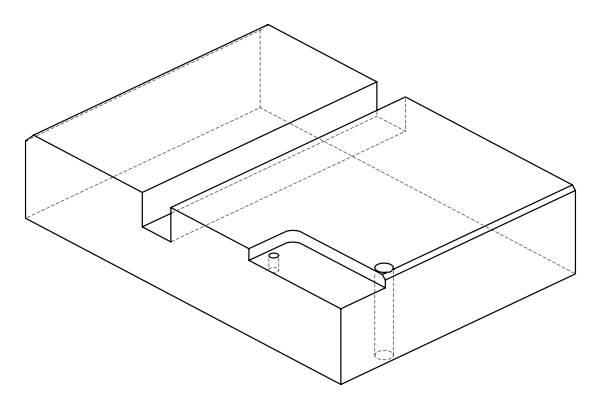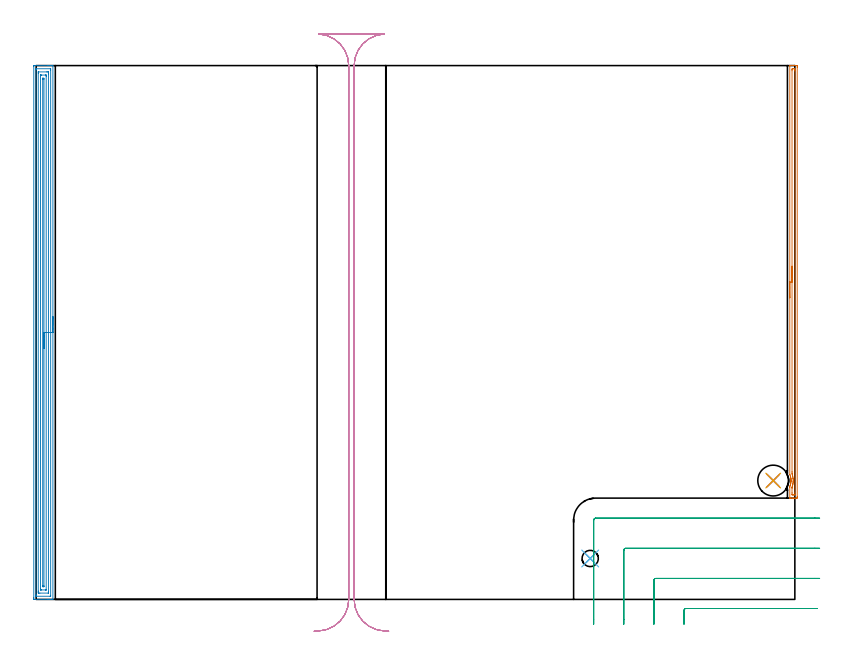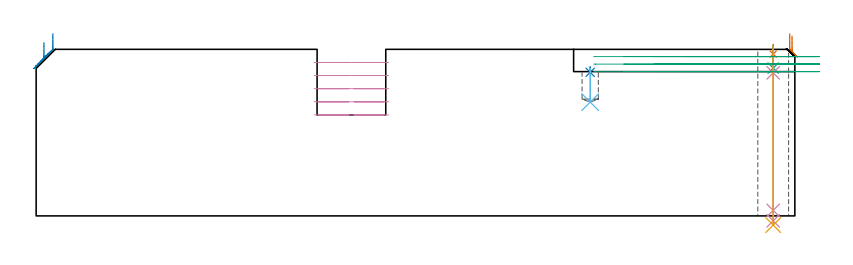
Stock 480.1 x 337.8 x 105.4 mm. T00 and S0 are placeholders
(PLAN: 10 operations, 7 tool changes, 32 min)
(1 SPOT_DRILL | STEP1HOLE | NXT0321_9005460120000 | 0.05 min | 182 mm3)
(2 SPOT_DRILL_1 | STEP1POCKET | NXT0321_9005460120000 | 0.03 min | 1482 mm3)
(3 DRILL_BLIND_HOLE_INTO_CENTER | STEP1HOLE | UGT0301_198 | 0.06 min | 397 mm3)
(4 GUN_DRILL_THROUGH_HOLE | STEP1HOLE | UGT0307_003 | 0.53 min | 3607 mm3)
(5 SPADE_DRILL_TO_ENLARGE_THROUGH_HOLE | STEP1HOLE | UGT0306_010 | 0.45 min | 27225 mm3)
(6 DRILL_BLIND_HOLE_INTO_CENTER_1 | STEP1POCKET | NXT0301_074 | 0.09 min | 1558 mm3)
(7 AREA_MILL | FG_CHAMFER_SURFACE | UGT0205_001 | 4.56 min | 3060 mm3)
(8 AREA_MILL_1 | FG_CHAMFER_SURFACE_1 | UGT0205_001 | 13.71 min | 24726 mm3)
(9 MILL_CORNER_NOTCH_RECTANGULAR | CORNER_NOTCH_RECTANGULAR | UGT0201_109 | Follow Part, ap 6.35, ae 75% | 3.97 min | 124366 mm3)
(10 MILL_RECTANGULAR_SLOT | SLOT_RECTANGULAR | UGT0201_019 | Follow Part, ap 10, ae 75% | 8.53 min | 608766 mm3)
(TOOL NXT0321_9005460120000 | NC Spot Drill, 142deg, 12mm, Carbide, Uncoated | D12 PA142 FL30 Z2)
(TOOL UGT0301_198 | Twist Drill 7.9 mm | D7.9 PA118 FL73 Z2)
(TOOL UGT0307_003 | Gun Drill 7 mm | D7 PA130 FL24 Z1)
(TOOL UGT0306_010 | Spade Drill 19.5mm | D19.5 PA132 FL10 Z2)
(TOOL NXT0301_074 | Carbide Drill 10.3mm [860.1-1030-031A1-MM 2214] | D10.3 PA140 FL55 Z2)
(TOOL UGT0205_001 | Chamfer Mill 20 x 3 x 45 deg. | D20 FL50 Z2)
(TOOL UGT0201_109 | End Mill 25.4 mm | D25.4 FL25 Z2)
(TOOL UGT0201_019 | End mill 40 mm | D40 FL63 Z6)
(OP 1 SPOT_DRILL)
G17 G21 G94 G90
T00 M6
G54
G17 G0 G90 X466.4 Y75.2 S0 M3
G43 Z115.4 H0
G94 G81 G98 Z102.4 F250. R108.4
G80
M5
M2
(OP 2 SPOT_DRILL_1)
G17 G21 G94 G90
T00 M6
G54
G17 G0 G90 X350.6 Y25.9 S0 M3
G43 Z115.4 H0
G94 G81 G98 Z90.857 F250. R94.3
G80
M5
M2
(OP 3 DRILL_BLIND_HOLE_INTO_CENTER)
G17 G21 G94 G90
T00 M6
G54
G17 G0 G90 X466.4 Y75.2 S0 M3
G43 Z115.4 H0
G94 G81 G98 Z93.55 F250. R107.4
G80
M5
M2
(OP 4 GUN_DRILL_THROUGH_HOLE)
G17 G21 G94 G90
T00 M6
G54
G17 G0 G90 X466.4 Y75.2 M8
G43 Z115.4 H0
Z105.891
S716 M3
G94 G1 Z90.521 F125. M26
G4 X.084
Z3.5 F250.
G4 X.084
Z-3.132 F125.
G4 X.084
M5
M9
G0 Z105.891
Z115.4
M2
(OP 5 SPADE_DRILL_TO_ENLARGE_THROUGH_HOLE)
G17 G21 G94 G90
T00 M6
G54
G17 G0 G90 X466.4 Y75.2 S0 M3
G43 Z115.4 H0
G94 G73 G98 Z-5.841 F250. Q18.54 R107.4
G80
M5
M2
(OP 6 DRILL_BLIND_HOLE_INTO_CENTER_1)
G17 G21 G94 G90
T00 M6
G54
G17 G0 G90 X350.6 Y25.9 S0 M3
G43 Z115.4 H1
G94 G81 G98 Z72. F250. R93.3
G80
M5
M2
(OP 7 AREA_MILL)
G17 G21 G94 G90
T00 M6
G54
G17 G0 G90 X476.903 Y190.855 S1061 M3
G43 Z115.4 H0
Z115.397
G94 G1 Y190.893 Z114.526 F250.
Y191.007 Z113.661
Y191.196 Z112.809
Y191.458 Z111.977
Y191.792 Z111.171
Y192.195 Z110.397
Y192.664 Z109.662
Y193.195 Z108.969
Y193.784 Z108.326
X476.902 Y194.427 Z107.737
Y195.119 Z107.206
Y195.855 Z106.737
Y196.629 Z106.334
Y197.435 Z106.
Y198.267 Z105.738
Y199.119 Z105.549
Y199.984 Z105.435
Y200.855 Z105.397
X476.9 Y337.629 Z105.4
X476.903 Y337.79 Z105.388
X476.946 Y337.793 Z105.346
X477.337 Y337.8 Z104.963
X477.678 Z104.621
X478.36 Z103.935
X479.591 Z102.706
X480.14 Z102.155
X480.755 Z101.54
X481.03 Y337.798 Z101.266
X481.591 Y337.792 Z100.705
X481.593 Y337.748 Z100.703
X481.599 Y337.182 Z100.701
X481.6 Y336.61 Z100.7
Y65.039
X481.599 Y64.718 Z100.701
X481.593 Y64.152 Z100.703
X481.591 Y64.108 Z100.705
X481.03 Y64.1 Z101.265
X480.755 Z101.54
X480.14 Z102.155
X479.591 Z102.706
X479.25 Z103.046
X478.701 Z103.595
X478.36 Z103.935
X477.678 Z104.621
X477.337 Z104.963
X476.946 Y64.107 Z105.346
X476.903 Y64.11 Z105.388
X476.9 Y64.271 Z105.4
Y70.971
X476.907 Y71.45 Z105.393
X476.913 Y71.485 Z105.386
X477.084 Y71.951 Z105.214
X477.115 Y72.045 Z105.183
X477.229 Y72.396 Z105.069
X477.248 Y72.463 Z105.051
X477.292 Y72.623 Z105.007
X477.327 Y72.758 Z104.967
X477.351 Y72.844 Z104.943
X477.359 Y72.88 Z104.935
X477.431 Y73.204 Z104.861
X477.451 Y73.289 Z104.844
X477.47 Y73.388 Z104.828
X477.481 Y73.449 Z104.817
X477.513 Y73.651 Z104.777
X477.529 Y73.737 Z104.763
X477.588 Y74.182 Z104.708
X477.603 Y74.364 Z104.693
X477.616 Y74.544 Z104.675
X477.624 Y74.629 Z104.669
X477.637 Y74.961 Z104.658
X477.641 Y75.076 Z104.653
X477.639 Y75.152
X477.638 Y75.239 Z104.654
X477.637 Y75.522 Z104.659
X477.626 Y75.71 Z104.668
X477.612 Y75.969 Z104.687
X477.581 Y76.264 Z104.715
X477.575 Y76.331 Z104.722
X477.571 Y76.371 Z104.727
X477.567 Y76.415 Z104.731
X477.509 Y76.778 Z104.782
X477.499 Y76.861 Z104.797
X477.475 Y76.991 Z104.824
X477.47 Y77.016 Z104.829
X477.426 Y77.224 Z104.866
X477.411 Y77.308 Z104.883
X477.328 Y77.653 Z104.971
X477.303 Y77.755 Z104.997
X477.17 Y78.2 Z105.126
X476.916 Y78.915 Z105.382
X476.905 Y78.967 Z105.393
X476.904 Y78.975 Z105.395
X476.902 Y200.855 Z105.397
X478.317 Z103.983
X478.314 Y334.548 Z103.986
X478.318 Y335.396 Z103.982
X478.32 Y335.436 Z103.98
X478.36 Y335.79 Z103.94
X478.85 Y335.797 Z103.45
X479.25 Y335.798 Z103.05
X479.74 Y335.797 Z102.56
X480.14 Y335.79 Z102.16
X480.18 Y335.396 Z102.12
X480.183 Y335.353 Z102.117
X480.186 Y334.502 Z102.114
Y334.456
Y67.352
X480.182 Y66.504 Z102.118
X480.18 Y66.464 Z102.12
X480.14 Y66.11 Z102.16
X479.65 Y66.102 Z102.65
X479.25 Z103.05
X478.76 Y66.103 Z103.54
X478.36 Y66.11 Z103.94
X478.32 Y66.504 Z103.98
X478.317 Y66.547 Z103.983
X478.314 Y67.398 Z103.986
X478.315 Y70.123 Z103.985
X478.326 Y70.971 Z103.974
X478.328 Y70.989 Z103.972
X478.331 Y71. Z103.969
X478.36 Y71.088 Z103.94
X478.543 Y71.681 Z103.757
X478.594 Y71.864 Z103.706
X478.728 Y72.388 Z103.572
X478.81 Y72.758 Z103.49
X478.848 Y72.959 Z103.452
X478.877 Y73.132 Z103.423
X478.952 Y73.651 Z103.348
X478.985 Y73.917 Z103.315
X479.035 Y74.544 Z103.265
X479.044 Y74.674 Z103.256
X479.047 Y74.748 Z103.253
Y75.438
X479.044 Y75.645 Z103.256
X478.999 Y76.331 Z103.301
X478.989 Y76.462 Z103.311
X478.972 Y76.61 Z103.328
X478.885 Y77.224 Z103.415
X478.802 Y77.674 Z103.498
X478.704 Y78.118 Z103.596
X478.629 Y78.423 Z103.671
X478.506 Y78.864 Z103.794
X478.461 Y79.011 Z103.839
X478.36 Y79.332 Z103.94
X478.322 Y79.904 Z103.978
X478.321 Y79.944 Z103.979
X478.319 Y80.798 Z103.981
X478.317 Y200.855 Z103.983
Y201.727 Z104.021
Y202.592 Z104.135
Y203.443 Z104.324
Y204.275 Z104.586
Y205.081 Z104.92
Y205.855 Z105.323
Y206.591 Z105.792
Y207.283 Z106.323
Y207.926 Z106.912
Y208.516 Z107.556
Y209.047 Z108.248
Y209.515 Z108.983
Y209.918 Z109.757
Y210.252 Z110.563
Y210.514 Z111.395
Y210.703 Z112.247
Y210.817 Z113.112
Y210.855 Z113.983
G0 Z115.4
M5
M2
(OP 8 AREA_MILL_1)
G17 G21 G94 G90
T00 M6
G54
G17 G0 G90 X10.6 Y178.9 S1061 M3
G43 Z115.4 H0
G94 G1 Y178.862 Z114.528 F250.
Y178.748 Z113.663
Y178.559 Z112.812
Y178.297 Z111.98
Y177.963 Z111.174
Y177.56 Z110.4
Y177.092 Z109.664
Y176.56 Z108.972
Y175.971 Z108.329
Y175.328 Z107.739
Y174.636 Z107.208
Y173.9 Z106.74
Y173.126 Z106.337
Y172.32 Z106.003
Y171.488 Z105.741
Y170.636 Z105.552
Y169.772 Z105.438
Y168.9 Z105.4
Y0.164
X10.598 Y0.01 Z105.388
X10.469 Y0.002 Z105.261
X10.334 Y0. Z105.134
X10.005 Z104.804
X9.363 Z104.158
X8.167 Z102.964
X7.613 Z102.407
X-1.138 Y0.001 Z93.659
X-1.493 Y0.01 Z93.305
X-1.498 Y0.243 Z93.301
X-1.5 Y0.61 Z93.3
Y0.98
Y337.19
X-1.497 Y337.557 Z93.301
X-1.493 Y337.79 Z93.305
X-1.138 Y337.796 Z93.659
X-0.54 Y337.8 Z94.257
X7.613 Z102.407
X8.167 Z102.964
X8.488 Z103.284
X9.042 Z103.838
X9.363 Z104.158
X10.005 Z104.804
X10.334 Z105.134
X10.469 Y337.798 Z105.261
X10.597 Y337.79 Z105.388
X10.6 Y337.636 Z105.4
Y168.9
X9.186 Z103.986
X9.185 Y2.577 Z103.985
X9.183 Y2.396 Z103.983
X9.179 Y2.041 Z103.979
X9.172 Y2.01 Z103.972
X9.108 Y2.006 Z103.908
X9.005 Y2.002 Z103.805
X8.875 Y2. Z103.675
X0.124 Y2.001 Z94.924
X-0.03 Y2.005 Z94.77
X-0.059 Y2.009 Z94.741
X-0.079 Y2.015 Z94.721
X-0.08 Y2.049 Z94.72
X-0.084 Y2.214 Z94.716
X-0.085 Y2.396 Z94.715
X-0.086 Y3.108 Z94.714
X-0.085 Y335.223 Z94.715
X-0.083 Y335.404 Z94.717
X-0.079 Y335.759 Z94.721
X-0.072 Y335.79 Z94.728
X-0.008 Y335.794 Z94.792
X0.095 Y335.798 Z94.895
X0.225 Y335.8 Z95.025
X8.976 Y335.799 Z103.776
X9.13 Y335.794 Z103.93
X9.159 Y335.791 Z103.959
X9.179 Y335.785 Z103.979
X9.18 Y335.751 Z103.98
X9.184 Y335.587 Z103.984
X9.185 Y335.404 Z103.985
X9.186 Y334.692 Z103.986
Y168.9
X7.771 Z102.571
Y4.912
X7.768 Y4.181 Z102.568
X7.765 Y4.026 Z102.565
X7.763 Y4.01 Z102.563
X7.745 Y4.007 Z102.545
X7.701 Y4.003 Z102.501
X7.613 Y4.001 Z102.413
X2.362 Y4. Z97.162
X1.661 Y4.004 Z96.461
X1.487 Y4.01 Z96.287
X1.335 Y4.028 Z96.135
X1.332 Y4.181 Z96.132
X1.33 Y4.342 Z96.13
X1.328 Y5.074 Z96.128
Y5.236
X1.329 Y332.888 Z96.129
X1.332 Y333.619 Z96.132
X1.335 Y333.774 Z96.135
X1.337 Y333.79 Z96.137
X1.355 Y333.793 Z96.155
X1.398 Y333.797 Z96.198
X1.487 Y333.799 Z96.287
X6.738 Y333.8 Z101.538
X7.439 Y333.796 Z102.239
X7.613 Y333.79 Z102.413
X7.765 Y333.771 Z102.565
X7.768 Y333.619 Z102.568
X7.77 Y333.458 Z102.57
X7.771 Y332.726 Z102.571
Y332.564
Y168.9
X6.357 Z101.157
Y6.355
X6.356 Y6.187 Z101.156
X6.353 Y6.053 Z101.153
X6.351 Y6.017 Z101.151
X6.335 Y6.01 Z101.135
X6.284 Y6.006 Z101.084
X5.863 Y6. Z100.663
X5.83 Z100.63
X3.237 Z98.037
X3.205 Z98.005
X2.822 Y6.01 Z97.622
X2.749 Y6.025 Z97.549
X2.746 Y6.078 Z97.546
X2.744 Y6.134 Z97.544
X2.743 Y6.471 Z97.543
Y6.86
Y331.445
X2.744 Y331.613 Z97.544
X2.747 Y331.747 Z97.547
X2.749 Y331.783 Z97.549
X2.765 Y331.79 Z97.565
X2.816 Y331.794 Z97.616
X3.237 Y331.8 Z98.037
X3.27 Z98.07
X5.863 Z100.663
X5.895 Z100.695
X6.278 Y331.79 Z101.078
X6.351 Y331.775 Z101.151
X6.354 Y331.722 Z101.154
X6.356 Y331.666 Z101.156
X6.357 Y331.329 Z101.157
Y330.94
Y168.9
X4.943 Z99.743
Y8.617
X4.939 Y8.207 Z99.739
X4.936 Y8.012 Z99.736
X4.739 Y8.006 Z99.539
X4.266 Y8.01 Z99.066
X4.164 Y8.027 Z98.964
X4.157 Y8.645 Z98.957
Y329.155
X4.161 Y329.556 Z98.961
X4.164 Y329.755 Z98.964
X4.167 Y329.791 Z98.967
X4.189 Y329.794 Z98.989
X4.234 Y329.797 Z99.034
X4.357 Y329.798 Z99.157
X4.834 Y329.79 Z99.634
X4.936 Y329.773 Z99.736
X4.943 Y329.155 Z99.743
Y168.9
Y168.028 Z99.781
Y167.164 Z99.895
Y166.312 Z100.084
Y165.48 Z100.346
Y164.674 Z100.68
Y163.9 Z101.083
Y163.164 Z101.551
Y162.472 Z102.083
Y161.829 Z102.672
Y161.24 Z103.315
Y160.708 Z104.007
Y160.24 Z104.743
Y159.837 Z105.517
Y159.503 Z106.323
Y159.241 Z107.155
Y159.052 Z108.006
Y158.938 Z108.871
Y158.9 Z109.743
G0 Z115.4
M5
M2
(OP 9 MILL_CORNER_NOTCH_RECTANGULAR)
G17 G21 G94 G90
T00 M6
G54
G17 G0 G90 X494.424 Y-5.75 S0 M3
G43 Z115.538 H0
Z100.792
G94 G1 X491.424 F250.
X411.213 F500.
G3 X409.95 Y-7.013 R1.27
G1 Y-12.7
Y-15.7 F250.
G0 Z115.538
X495.8 Y13.3
Z100.792
G1 X492.8
X392.164 F500.
G3 X390.9 Y12.036 R1.27
G1 Y-12.7
Y-15.7 F250.
G0 Z115.538
X495.8 Y32.35
Z100.792
G1 X492.8
X373.114 F500.
G3 X371.85 Y31.086 R1.27
G1 Y-12.7
Y-15.7 F250.
G0 Z115.538
X495.8 Y51.4
Z100.792
G1 X492.8
X354.064 F500.
G3 X352.8 Y50.136 R1.27
G1 Y-12.7
Y-15.7 F250.
G0 Z115.538
X494.424 Y-5.75
Z96.046
G1 X491.424
X411.213 F500.
G3 X409.95 Y-7.013 R1.27
G1 Y-12.7
Y-15.7 F250.
G0 Z115.538
X495.8 Y13.3
Z96.046
G1 X492.8
X392.164 F500.
G3 X390.9 Y12.036 R1.27
G1 Y-12.7
Y-15.7 F250.
G0 Z115.538
X495.8 Y32.35
Z96.046
G1 X492.8
X373.114 F500.
G3 X371.85 Y31.086 R1.27
G1 Y-12.7
Y-15.7 F250.
G0 Z115.538
X495.8 Y51.4
Z96.046
G1 X492.8
X354.064 F500.
G3 X352.8 Y50.136 R1.27
G1 Y-12.7
Y-15.7 F250.
G0 Z115.538
X494.424 Y-5.75
Z91.3
G1 X491.424
X411.213 F500.
G3 X409.95 Y-7.013 R1.27
G1 Y-12.7
Y-15.7 F250.
G0 Z115.538
X495.8 Y13.3
Z91.3
G1 X492.8
X392.164 F500.
G3 X390.9 Y12.036 R1.27
G1 Y-12.7
Y-15.7 F250.
G0 Z115.538
X495.8 Y32.35
Z91.3
G1 X492.8
X373.114 F500.
G3 X371.85 Y31.086 R1.27
G1 Y-12.7
Y-15.7 F250.
G0 Z115.538
X495.8 Y51.4
Z91.3
G1 X492.8
X354.064 F500.
G3 X352.8 Y50.136 R1.27
G1 Y-12.7
Y-15.7 F250.
G0 Z115.538
M5
M2
(OP 10 MILL_RECTANGULAR_SLOT)
G17 G21 G94 G90
T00 M6
G54
G17 G0 G90 X223.1 Y-20.134 S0 M3
G43 Z115.538 H0
Z97.1
G94 G1 X220.105 Y-19.97 F250.
G2 X201.2 Y0. R20. F500.
G1 Y337.8
G2 X220.105 Y357.77 R20.
G1 Y357.8
X178.895
Y357.77
G2 X197.8 Y337.8 R20.
G1 Y0.
G2 X178.895 Y-19.97 R20.
G1 X175.9 Y-20.134 F250.
G0 X223.1 Z88.8
G1 X220.105 Y-19.97
G2 X201.2 Y0. R20. F500.
G1 Y337.8
G2 X220.105 Y357.77 R20.
G1 Y357.8
X178.895
Y357.77
G2 X197.8 Y337.8 R20.
G1 Y0.
G2 X178.895 Y-19.97 R20.
G1 X175.9 Y-20.134 F250.
G0 X223.1 Z80.5
G1 X220.105 Y-19.97
G2 X201.2 Y0. R20. F500.
G1 Y337.8
G2 X220.105 Y357.77 R20.
G1 Y357.8
X178.895
Y357.77
G2 X197.8 Y337.8 R20.
G1 Y0.
G2 X178.895 Y-19.97 R20.
G1 X175.9 Y-20.134 F250.
G0 X223.1 Z72.2
G1 X220.105 Y-19.97
G2 X201.2 Y0. R20. F500.
G1 Y337.8
G2 X220.105 Y357.77 R20.
G1 Y357.8
X178.895
Y357.77
G2 X197.8 Y337.8 R20.
G1 Y0.
G2 X178.895 Y-19.97 R20.
G1 X175.9 Y-20.134 F250.
G0 X223.1 Z63.9
G1 X220.105 Y-19.97
G2 X201.2 Y0. R20. F500.
G1 Y337.8
G2 X220.105 Y357.77 R20.
G1 Y357.8
X178.895
Y357.77
G2 X197.8 Y337.8 R20.
G1 Y0.
G2 X178.895 Y-19.97 R20.
G1 X175.9 Y-20.134 F250.
G0 Z115.538
M5
M2
